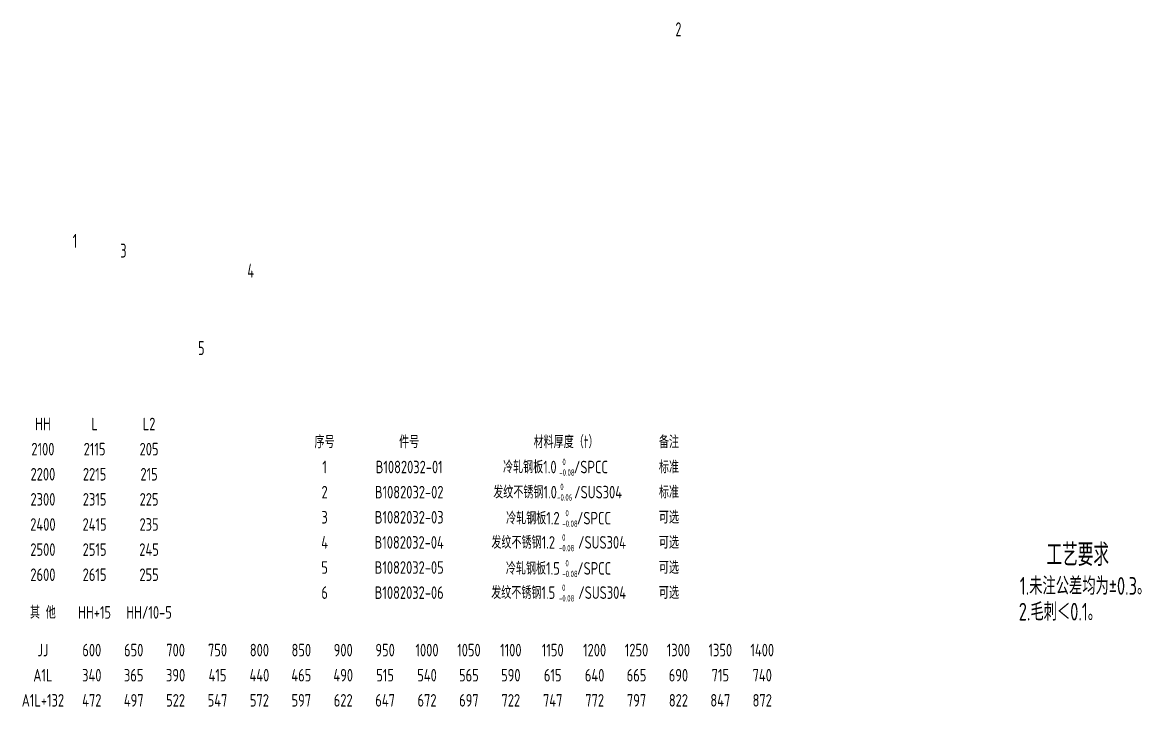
# Model space of a CAD drawing. Header units: inches. Extents: x 14216 to 120088, y -29410 to 23559.
# Drawn here: x 22448 to 24852, y -18978 to -17507 of the extents above; entities that cross this region are included whole.
import ezdxf
from ezdxf.enums import TextEntityAlignment as Align

# ---------------------------------------------------------------- set-up
doc = ezdxf.new("R2010")
doc.units = ezdxf.units.IN
doc.header["$LTSCALE"] = 0.3
doc.header["$MEASUREMENT"] = 0
doc.layers.add('2', color=2, linetype='Continuous')
doc.layers.add('2细实线', color=2, linetype='Continuous')
doc.layers.add('粗实线', color=7, linetype='Continuous', lineweight=30)
doc.styles.add('HZ', font='isocp2.shx', dxfattribs={"width": 0.7, "bigfont": 'hztxt.shx'})

msp = doc.modelspace()

# ---------------------------------------------------------------- texts
at = {"layer": '2', "color": 4, "style": 'HZ', "width": 0.7}
for s, p in [('2', (23850.205, -17536.909)), ('1', (22555.876, -17991.615)), ('3', (22658.003, -18012.621)), ('4', (22930.885, -18055.524)), ('5', (22825.023, -18221.981))]:
    msp.add_text(s, height=30, dxfattribs=at).set_placement(p)
at = {"layer": '2', "style": 'HZ', "width": 0.8}
for s, p in [('HH', (22491.66, -18370.2)), ('L', (22602.66, -18370.2)), ('L2', (22719.66, -18370.2)), ('2100', (22491.66, -18424.2)), ('2115', (22602.66, -18424.2)), ('205', (22719.66, -18424.2)), ('序号', (23096.681, -18408.712)), ('件号', (23278.356, -18408.712)), ('材料厚度（t）', (23615.241, -18408.712)), ('备注', (23836.303, -18408.712)), ('1', (23096.681, -18462.712)), ('B1082032-01', (23278.356, -18462.712)), ('冷轧钢板1.0   /SPCC', (23592.515, -18462.712)), ('标准', (23836.303, -18462.712)), ('2200', (22491.66, -18478.2)), ('2215', (22602.66, -18478.2)), ('215', (22719.66, -18478.2)), ('2', (23096.681, -18516.712)), ('B1082032-02', (23278.356, -18516.712)), ('发纹不锈钢1.0   /SUS304 ', (23603.33, -18516.712)), ('标准', (23836.303, -18516.712)), ('2300', (22491.66, -18532.2)), ('2315', (22602.66, -18532.2)), ('225', (22719.66, -18532.2)), ('3', (23096.681, -18570.712)), ('B1082032-03', (23278.356, -18570.712)), ('冷轧钢板1.2   /SPCC', (23599.059, -18572.651)), ('可选', (23836.303, -18570.712)), ('2400', (22491.66, -18586.2)), ('2415', (22602.66, -18586.2)), ('235', (22719.66, -18586.2)), ('2500', (22491.66, -18640.2)), ('2515', (22602.66, -18640.2)), ('245', (22719.66, -18640.2)), ('4', (23096.681, -18624.712)), ('B1082032-04', (23278.356, -18624.712)), ('发纹不锈钢1.2    /SUS304 ', (23605.574, -18624.712)), ('可选', (23836.303, -18624.712)), ('5', (23096.681, -18678.712)), ('B1082032-05', (23278.356, -18678.712)), ('冷轧钢板1.5   /SPCC', (23599.059, -18680.651)), ('可选', (23836.303, -18678.712)), ('2600', (22491.66, -18694.2)), ('2615', (22602.66, -18694.2)), ('255', (22719.66, -18694.2)), ('6', (23096.681, -18732.712)), ('B1082032-06', (23278.356, -18732.712)), ('发纹不锈钢1.5    /SUS304 ', (23605.574, -18732.712)), ('可选', (23836.303, -18732.712)), ('其 他', (22491.66, -18775.2)), ('HH+15', (22602.66, -18775.2)), ('HH/10-5', (22719.66, -18775.2))]:
    msp.add_text(s, height=27, dxfattribs=at).set_placement(p, align=Align.MIDDLE_CENTER)
at = {"layer": '2', "color": 6, "style": 'HZ', "width": 0.75}
for s, p in [('1.未注公差均为±0.3。', (24589.732, -18737.281)), ('2.毛刺＜0.1。', (24587.586, -18792.677))]:
    msp.add_text(s, height=38, dxfattribs=at).set_placement(p)
at = {"layer": '2', "char_height": 13.728, "attachment_point": 1, "style": 'HZ'}
for s, insert in [(' 0\\P-0.08', (23600.623, -18444.86)), (' 0\\P-0.06', (23596.016, -18498.377)), (' 0\\P-0.08', (23607.167, -18554.8)), (' 0\\P-0.08', (23599.943, -18607.237)), (' 0\\P-0.08', (23607.167, -18662.8)), (' 0\\P-0.08', (23599.943, -18715.237))]:
    msp.add_mtext(s, dxfattribs=dict(at, insert=insert))
at = {"layer": '2细实线', "style": 'HZ', "width": 0.8}
for s, p in [('JJ', (22491.66, -18856.2)), ('600', (22596.66, -18856.2)), ('650', (22686.66, -18856.2)), ('700', (22776.66, -18856.2)), ('750', (22866.66, -18856.2)), ('800', (22956.66, -18856.2)), ('850', (23046.66, -18856.2)), ('900', (23136.66, -18856.2)), ('950', (23226.66, -18856.2)), ('1000', (23316.66, -18856.2)), ('1050', (23406.66, -18856.2)), ('1100', (23496.66, -18856.2)), ('1150', (23586.66, -18856.2)), ('1200', (23676.66, -18856.2)), ('1250', (23766.66, -18856.2)), ('1300', (23856.66, -18856.2)), ('1350', (23946.66, -18856.2)), ('1400', (24036.66, -18856.2)), ('A1L', (22491.66, -18910.2)), ('340', (22596.66, -18910.2)), ('365', (22686.66, -18910.2)), ('390', (22776.66, -18910.2)), ('415', (22866.66, -18910.2)), ('440', (22956.66, -18910.2)), ('465', (23046.66, -18910.2)), ('490', (23136.66, -18910.2)), ('515', (23226.66, -18910.2)), ('540', (23316.66, -18910.2)), ('565', (23406.66, -18910.2)), ('590', (23496.66, -18910.2)), ('615', (23586.66, -18910.2)), ('640', (23676.66, -18910.2)), ('665', (23766.66, -18910.2)), ('690', (23856.66, -18910.2)), ('715', (23946.66, -18910.2)), ('740', (24036.66, -18910.2)), ('A1L+132', (22491.66, -18964.2)), ('472', (22596.66, -18964.2)), ('497', (22686.66, -18964.2)), ('522', (22776.66, -18964.2)), ('547', (22866.66, -18964.2)), ('572', (22956.66, -18964.2)), ('597', (23046.66, -18964.2)), ('622', (23136.66, -18964.2)), ('647', (23226.66, -18964.2)), ('672', (23316.66, -18964.2)), ('697', (23406.66, -18964.2)), ('722', (23496.66, -18964.2)), ('747', (23586.66, -18964.2)), ('772', (23676.66, -18964.2)), ('797', (23766.66, -18964.2)), ('822', (23856.66, -18964.2)), ('847', (23946.66, -18964.2)), ('872', (24036.66, -18964.2))]:
    msp.add_text(s, height=27, dxfattribs=at).set_placement(p, align=Align.MIDDLE_CENTER)
at = {"layer": '粗实线', "color": 3, "linetype": 'Continuous', "lineweight": -3, "style": 'HZ', "width": 0.7}
msp.add_text('工艺要求', height=48, dxfattribs=at).set_placement((24647.127, -18675.362))

doc.saveas('drawing.dxf')
